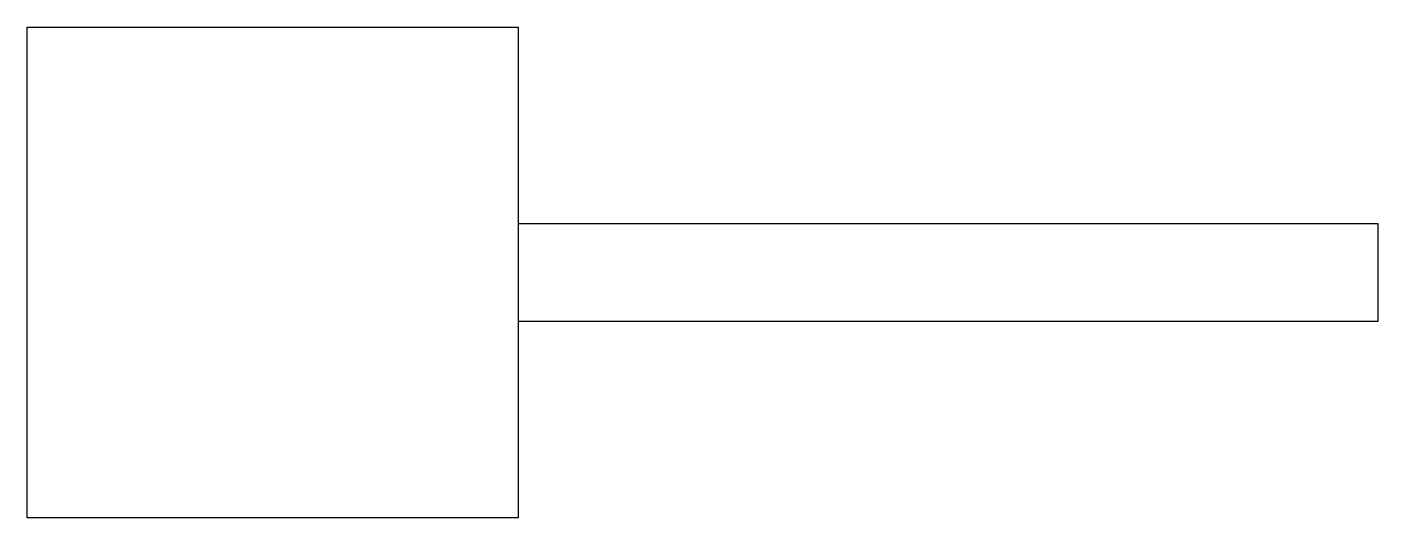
# Model space of a CAD drawing. Header units: millimetres. Extents: x -1 to 4.5, y -1 to 1.
import ezdxf

# ---------------------------------------------------------------- set-up
doc = ezdxf.new("R2010")
doc.units = ezdxf.units.MM
doc.layers.add('jidou1', color=3, linetype='Continuous')
doc.layers.add('KEISO', color=7, linetype='Continuous')

# ---------------------------------------------------------------- blocks, each defined once
blk = doc.blocks.new('TE3')
at = {"layer": 'KEISO', "color": 3}
for points in [[(-1, -1), (-1, 1), (1, 1), (1, -1), (-1, -1)], [(1, 0.2), (4.5, 0.2), (4.5, -0.2), (1, -0.2)]]:
    blk.add_lwpolyline(points, dxfattribs=at)

msp = doc.modelspace()

# ---------------------------------------------------------------- block references
at = {"layer": 'jidou1', "color": 3, "linetype": 'Continuous'}
msp.add_blockref('TE3', (0, 0), dxfattribs=at)

doc.saveas('drawing.dxf')
